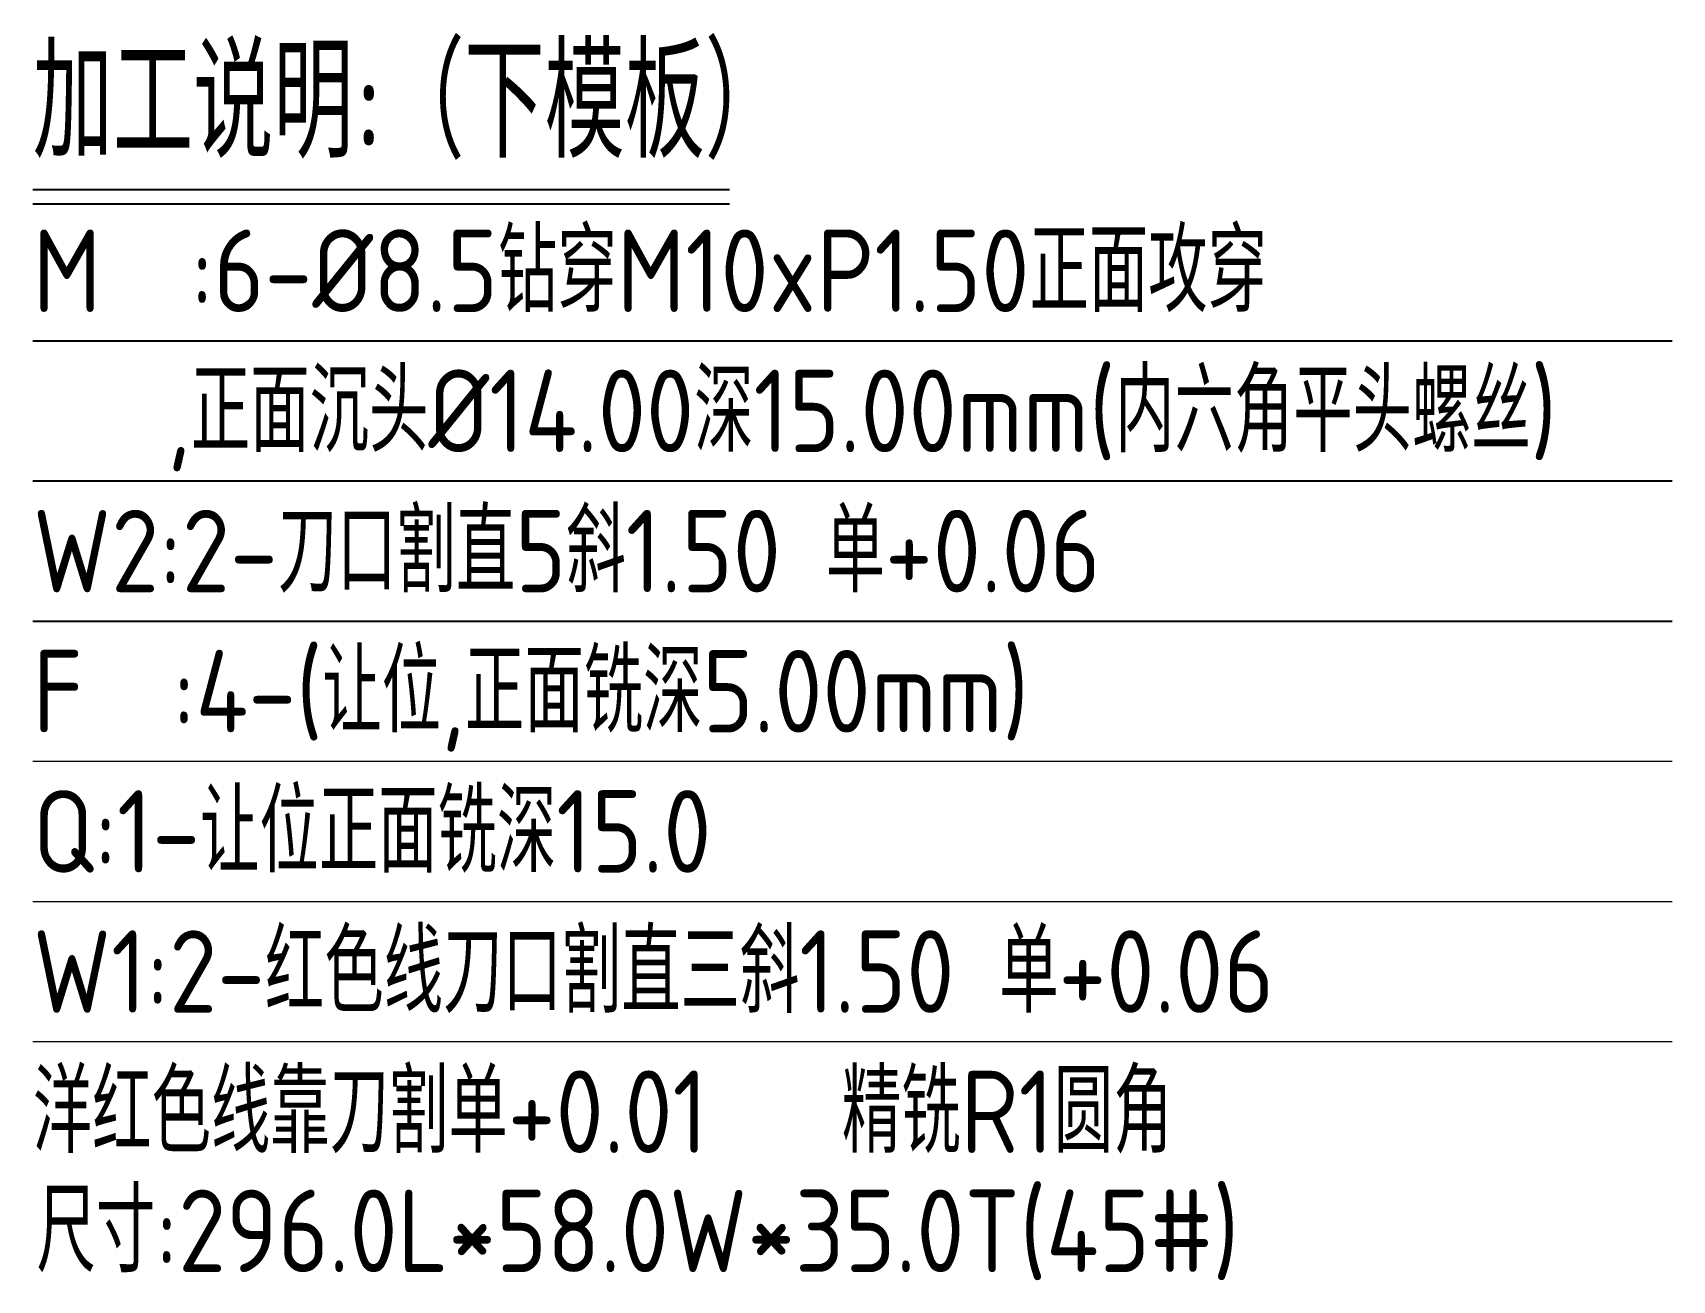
# Model space of a CAD drawing. Header units: millimetres. Extents: x 102521 to 103091, y 1636 to 1945.
# Drawn here: x 102727.1 to 102892, y 1651.2 to 1776.7 of the extents above; entities that cross this region are included whole.
import ezdxf

# ---------------------------------------------------------------- set-up
doc = ezdxf.new("R2010")
doc.units = ezdxf.units.MM
doc.layers.add('TEXT', color=4, linetype='Continuous')
doc.styles.add('gbenor', font='gbenor.shx', dxfattribs={"bigfont": 'gbcbig.shx'})

msp = doc.modelspace()

# ---------------------------------------------------------------- linework, layer by layer
at = {"layer": 'TEXT', "color": 3}
for p, q in [((102727.062, 1760.908), (102797.133, 1760.908)), ((102727.062, 1759.456), (102797.133, 1759.456)), ((102727.062, 1745.687), (102891.964, 1745.687)), ((102727.062, 1731.587), (102891.964, 1731.587)), ((102727.062, 1717.486), (102891.964, 1717.486))]:
    msp.add_line(p, q, dxfattribs=at)
at = {"layer": 'TEXT', "color": 3, "lineweight": 5}
for p, q in [((102727.062, 1703.386), (102891.964, 1703.386)), ((102727.062, 1689.285), (102891.964, 1689.285)), ((102727.062, 1675.185), (102891.964, 1675.185))]:
    msp.add_line(p, q, dxfattribs=at)

# ---------------------------------------------------------------- texts
at = {"layer": 'TEXT', "color": 4, "style": 'gbenor'}
for s, height, p in [('加工说明:（下模板）', 11.1974, (102727.062, 1764.101)), ('M  :6-%%C8.5钻穿M10xP1.50正面攻穿', 8.2944, (102727.062, 1748.59)), ('   ,正面沉头%%C14.00深15.00mm(内六角平头螺丝)', 8.2944, (102727.062, 1734.49)), ('F  :4-(让位,正面铣深5.00mm)', 8.2944, (102727.062, 1706.289))]:
    msp.add_text(s, height=height, dxfattribs=at).set_placement(p)
at = {"layer": 'TEXT', "color": 1, "style": 'gbenor'}
msp.add_text('W2:2-刀口割直5斜1.50 单+0.06  ', height=8.2944, dxfattribs=at).set_placement((102727.062, 1720.389))
at = {"layer": 'TEXT', "color": 4, "lineweight": 5, "style": 'gbenor'}
for s, p in [('Q:1-让位正面铣深15.0', (102727.062, 1692.188)), ('尺寸:296.0L*58.0W*35.0T(45#)', (102727.441, 1652))]:
    msp.add_text(s, height=8.2944, dxfattribs=at).set_placement(p)
at = {"layer": 'TEXT', "color": 1, "lineweight": 5, "style": 'gbenor'}
for s, p in [('W1:2-红色线刀口割直三斜1.50 单+0.06  ', (102727.062, 1678.088)), ('洋红色线靠刀割单+0.01   精铣R1圆角', (102727.062, 1663.988))]:
    msp.add_text(s, height=8.2944, dxfattribs=at).set_placement(p)

doc.saveas('drawing.dxf')
